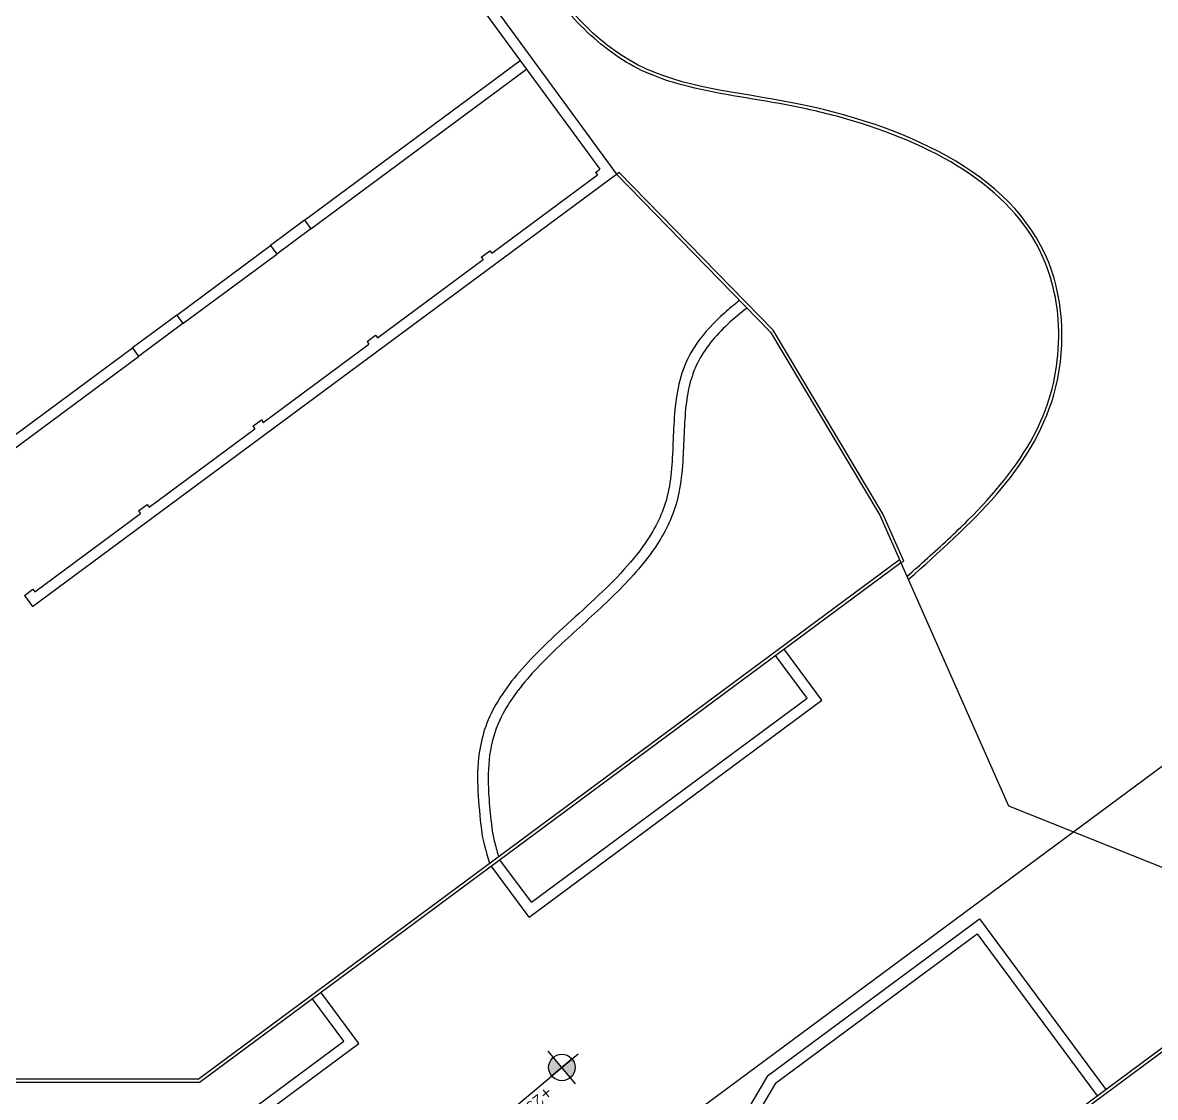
# Model space of a CAD drawing. Header units: millimetres. Extents: x 55520 to 96084, y -58491 to -49645.
# Drawn here: x 59578.8 to 59632.2, y -58252.5 to -58201.9 of the extents above; entities that cross this region are included whole.
import ezdxf
from ezdxf.enums import TextEntityAlignment as Align

# ---------------------------------------------------------------- set-up
doc = ezdxf.new("R2010")
doc.units = ezdxf.units.MM
for name, color, linetype in [('Alvenaria Vista', 40, 'Continuous'), ('ARQ-COTAS', 1, 'Continuous'), ('ARQ-SÍMBOLOS', 2, 'Continuous'), ('ARQ-TEXTO2', 2, 'Continuous'), ('Cinza', 9, 'Continuous'), ('Curvas de Nível', 10, 'Continuous'), ('Linha Fina', 100, 'Continuous')]:
    doc.layers.add(name, color=color, linetype=linetype)
doc.styles.add('ROMANS', font='romans.shx')

# ---------------------------------------------------------------- blocks, each defined once
blk = doc.blocks.new('Nível_Planta')
at = {"layer": 'ARQ-SÍMBOLOS', "ltscale": 0.1}
h = blk.add_hatch(color=1, dxfattribs=at)
h.dxf.hatch_style = 1
h.paths.add_polyline_path([(-0.25, 0), (0, 0), (0, 0.25, 0.414214)])
h.paths.add_polyline_path([(0.25, 0), (0, 0), (0, -0.25, 0.414214)])
at = {"layer": 'ARQ-SÍMBOLOS', "color": 1}
for p, q in [((0, 0.4), (0, -0.4)), ((1.535, 0), (-0.4, 0))]:
    blk.add_line(p, q, dxfattribs=at)
at = {"layer": 'ARQ-SÍMBOLOS', "color": 1, "ltscale": 0.1}
blk.add_line((-0.25, 0), (0.25, 0), dxfattribs=at)
at = {"layer": 'ARQ-SÍMBOLOS', "color": 1}
blk.add_circle((0, 0), 0.25, dxfattribs=at)
at = {"layer": 'ARQ-TEXTO2', "style": 'ROMANS'}
blk.add_attdef('NIVEL-ACABADO', text='', height=0.2, dxfattribs=at).set_placement((0.432, 0.034), align=Align.BOTTOM_LEFT)

msp = doc.modelspace()

# ---------------------------------------------------------------- linework, layer by layer
at = {"layer": 'Alvenaria Vista'}
for p, q in [((59581.033, -58174.704), (59605.991, -58208.781)), ((59581.436, -58174.409), (59606.777, -58209.008)), ((59592.073, -58211.187), (59602.239, -58203.658)), ((59592.369, -58211.59), (59602.534, -58204.061)), ((59579.253, -58229.393), (59606.777, -58209.008)), ((59605.79, -58208.93), (59605.991, -58208.781)), ((59605.79, -58208.93), (59605.879, -58209.051)), ((59600.896, -58212.741), (59605.879, -58209.051)), ((59592.073, -58211.187), (59592.369, -58211.59)), ((59586.046, -58215.651), (59590.466, -58212.377)), ((59586.342, -58216.054), (59590.761, -58212.781)), ((59590.466, -58212.377), (59590.761, -58212.781)), ((59600.406, -58212.917), (59600.808, -58212.62)), ((59600.808, -58212.62), (59600.896, -58212.741)), ((59595.512, -58216.728), (59600.495, -58213.038)), ((59600.406, -58212.917), (59600.495, -58213.038)), ((59586.046, -58215.651), (59586.342, -58216.054)), ((59590.128, -58220.716), (59595.11, -58217.026)), ((59595.022, -58216.905), (59595.424, -58216.607)), ((59595.022, -58216.905), (59595.11, -58217.026)), ((59595.424, -58216.607), (59595.512, -58216.728)), ((59564.534, -58231.584), (59583.957, -58217.198)), ((59583.957, -58217.198), (59584.252, -58217.602)), ((59564.829, -58231.987), (59584.252, -58217.602)), ((59589.638, -58220.893), (59590.039, -58220.595)), ((59590.039, -58220.595), (59590.128, -58220.716)), ((59584.744, -58224.704), (59589.726, -58221.014)), ((59589.638, -58220.893), (59589.726, -58221.014)), ((59579.36, -58228.692), (59584.342, -58225.002)), ((59584.253, -58224.88), (59584.655, -58224.583)), ((59584.253, -58224.88), (59584.342, -58225.002)), ((59584.655, -58224.583), (59584.744, -58224.704)), ((59587.056, -58251.663), (59620.117, -58227.177)), ((59620.117, -58227.177), (59620.179, -58227.318)), ((59578.869, -58228.868), (59579.271, -58228.571)), ((59579.271, -58228.571), (59579.36, -58228.692)), ((59578.869, -58228.868), (59579.253, -58229.393)), ((59595.636, -58277.663), (59640.119, -58244.717)), ((59587.056, -58251.663), (59566.225, -58251.663))]:
    msp.add_line(p, q, dxfattribs=at)
at = {"layer": 'Alvenaria Vista', "color": 1}
for p, q in [((59616.46, -58233.806), (59614.674, -58231.395)), ((59615.761, -58233.701), (59614.273, -58231.692)), ((59602.663, -58244.024), (59616.46, -58233.806)), ((59602.767, -58243.325), (59615.761, -58233.701)), ((59602.663, -58244.024), (59600.877, -58241.613)), ((59602.767, -58243.325), (59601.279, -58241.316)), ((59613.898, -58251.507), (59623.886, -58244.109)), ((59623.886, -58244.109), (59629.838, -58252.145)), ((59614.276, -58251.849), (59623.782, -58244.809)), ((59623.782, -58244.809), (59629.436, -58252.443)), ((59593.928, -58249.872), (59592.44, -58247.863)), ((59594.627, -58249.976), (59592.841, -58247.565)), ((59587.931, -58254.313), (59593.928, -58249.872)), ((59588.096, -58254.813), (59594.627, -58249.976)), ((59613.898, -58251.507), (59604.593, -58267.109)), ((59614.276, -58251.849), (59604.971, -58267.451))]:
    msp.add_line(p, q, dxfattribs=at)
at = {"layer": 'Alvenaria Vista'}
msp.add_open_spline([(59423.514, -58311.52), (59463.082, -58259.782), (59502.65, -58208.044), (59542.218, -58156.306), (59549.466, -58148.997), (59556.714, -58141.688), (59563.963, -58134.379), (59574.888, -58128.113), (59585.813, -58121.848), (59596.738, -58115.583), (59607.709, -58116.358), (59618.68, -58117.133), (59629.651, -58117.909), (59666.163, -58161.681), (59702.675, -58205.453), (59739.187, -58249.224), (59752.038, -58263.689), (59764.89, -58278.154), (59777.742, -58292.618)], degree=3, knots=[20.322416, 20.322416, 20.322416, 20.322416, 21.305376, 21.305376, 21.305376, 22.305376, 22.305376, 22.305376, 23.305376, 23.305376, 23.305376, 24.305376, 24.305376, 24.305376, 25.305376, 25.305376, 25.305376, 25.593369, 25.593369, 25.593369, 25.593369], dxfattribs=at)
at = {"layer": 'ARQ-COTAS'}
msp.add_lwpolyline([(59508.236, -58322.474), (59511.318, -58326.635), (59697.861, -58188.475), (59694.779, -58184.314)], dxfattribs=at)
at = {"layer": 'Cinza'}
for p, q in [((59606.777, -58209.008), (59606.892, -58208.911)), ((59620.179, -58227.318), (59620.316, -58227.257))]:
    msp.add_line(p, q, dxfattribs=at)
msp.add_lwpolyline([(59620.316, -58227.257), (59619.326, -58225.019), (59614.165, -58216.37), (59606.892, -58208.911)], dxfattribs=at)
for points, knots in [([(59620.532, -58228.115), (59623.46, -58225.52), (59628.064, -58221.44), (59627.778, -58209.834), (59617.265, -58205.464), (59605.022, -58204.621), (59599.565, -58192.328), (59593.575, -58183.68), (59588.952, -58174.748), (59584.057, -58175.172), (59582.227, -58175.488)], [0, 0, 0, 0, 11.083991, 17.426146, 31.802342, 39.514525, 54.071181, 65.075007, 74.264099, 79.435321, 79.435321, 79.435321, 79.435321]), ([(59620.468, -58227.971), (59620.79, -58227.685), (59621.112, -58227.4), (59622.092, -58226.52), (59622.741, -58225.921), (59624.582, -58224.08), (59625.667, -58222.792), (59626.767, -58220.734), (59627.04, -58220.082), (59627.634, -58218.02), (59627.732, -58216.496), (59627.403, -58214.418), (59627.235, -58213.79), (59626.313, -58211.498), (59625.053, -58210.125), (59621.869, -58207.929), (59619.947, -58207.108), (59617.111, -58206.259), (59616.255, -58206.047), (59613.708, -58205.519), (59612.036, -58205.325), (59609.806, -58204.805), (59609.154, -58204.617), (59608.019, -58204.164), (59607.525, -58203.916), (59606.588, -58203.325), (59606.143, -58202.985), (59604.867, -58201.855), (59604.097, -58200.956), (59602.328, -58198.519), (59601.394, -58196.88), (59599.909, -58194.158), (59599.335, -58193.072), (59597.009, -58188.934), (59595.222, -58186.321), (59592.91, -58182.411), (59592.439, -58181.574), (59591.463, -58179.928), (59590.956, -58179.121), (59589.986, -58177.832), (59589.538, -58177.317), (59588.6, -58176.464), (59588.114, -58176.119), (59587.042, -58175.609), (59586.449, -58175.459), (59585.178, -58175.33), (59584.503, -58175.348), (59583.298, -58175.468), (59582.778, -58175.545), (59582.252, -58175.636)], [0.045134, 0.045134, 0.045134, 0.045134, 1.264257, 1.264257, 3.792772, 3.792772, 8.8498, 8.8498, 11.053605, 11.053605, 15.461214, 15.461214, 17.458397, 17.458397, 23.257917, 23.257917, 29.057437, 29.057437, 31.512365, 31.512365, 36.42222, 36.42222, 38.540833, 38.540833, 40.28934, 40.28934, 42.037847, 42.037847, 45.534861, 45.534861, 50.691379, 50.691379, 54.119792, 54.119792, 64.500717, 64.500717, 67.149564, 67.149564, 69.798411, 69.798411, 71.85844, 71.85844, 73.825345, 73.825345, 75.883751, 75.883751, 77.942156, 77.942156, 79.435321, 79.435321, 79.435321, 79.435321]), ([(59612.58, -58214.959), (59612.333, -58215.152), (59612.093, -58215.35), (59611.376, -58215.991), (59610.934, -58216.46), (59610.304, -58217.366), (59610.08, -58217.781), (59609.755, -58218.671), (59609.656, -58219.133), (59609.461, -58220.525), (59609.461, -58221.473), (59609.383, -58222.833), (59609.344, -58223.278), (59609.206, -58224.088), (59609.111, -58224.452), (59608.848, -58225.16), (59608.683, -58225.503), (59607.906, -58226.842), (59607.06, -58227.773), (59605.166, -58229.599), (59604.117, -58230.494), (59602.402, -58232.198), (59601.702, -58232.989), (59600.954, -58234.235), (59600.762, -58234.627), (59600.469, -58235.442), (59600.369, -58235.861), (59600.139, -58237.474), (59600.274, -58238.714), (59600.458, -58240.348), (59600.631, -58240.937), (59600.788, -58241.493)], [2.402052, 2.402052, 2.402052, 2.402052, 3.271939, 3.271939, 5.117462, 5.117462, 6.476071, 6.476071, 7.834681, 7.834681, 10.518018, 10.518018, 11.884931, 11.884931, 13.144324, 13.144324, 14.403716, 14.403716, 18.185083, 18.185083, 21.966451, 21.966451, 25.006111, 25.006111, 26.319563, 26.319563, 27.633015, 27.633015, 31.292337, 31.292337, 32.632134, 32.632134, 32.632134, 32.632134]), ([(59612.931, -58215.319), (59612.916, -58215.331), (59612.902, -58215.342), (59612.887, -58215.353), (59612.628, -58215.555), (59612.379, -58215.762), (59611.535, -58216.527), (59611.019, -58217.121), (59610.488, -58218.113), (59610.355, -58218.451), (59610.161, -58219.162), (59610.098, -58219.535), (59609.955, -58220.776), (59609.956, -58221.683), (59609.866, -58223.066), (59609.817, -58223.555), (59609.64, -58224.418), (59609.526, -58224.795), (59609.231, -58225.523), (59609.052, -58225.873), (59608.372, -58227.001), (59607.758, -58227.729), (59606.399, -58229.132), (59605.65, -58229.806), (59604.172, -58231.156), (59603.443, -58231.833), (59602.175, -58233.236), (59601.636, -58233.963), (59601.033, -58235.268), (59600.877, -58235.819), (59600.72, -58236.966), (59600.716, -58237.566), (59600.773, -58238.598), (59600.814, -58239.023), (59600.872, -58239.555), (59600.884, -58239.661), (59600.907, -58239.864), (59600.916, -58239.943), (59600.949, -58240.133), (59600.971, -58240.238), (59601.049, -58240.568), (59601.116, -58240.812), (59601.196, -58241.098), (59601.207, -58241.136), (59601.218, -58241.175)], [2.349169, 2.349169, 2.349169, 2.349169, 2.402052, 2.402052, 2.402052, 3.342768, 3.342768, 5.770433, 5.770433, 6.927579, 6.927579, 8.084726, 8.084726, 10.681359, 10.681359, 12.131173, 12.131173, 13.341343, 13.341343, 14.551512, 14.551512, 17.356045, 17.356045, 20.160577, 20.160577, 22.96511, 22.96511, 25.769643, 25.769643, 27.671255, 27.671255, 29.572868, 29.572868, 30.879203, 30.879203, 31.202935, 31.202935, 31.500871, 31.500871, 31.798807, 31.798807, 32.39468, 32.39468, 32.486574, 32.486574, 32.486574, 32.486574])]:
    msp.add_open_spline(points, degree=3, knots=knots, dxfattribs=at)
at = {"layer": 'Curvas de Nível'}
msp.add_line((59614.045, -58216.462), (59619.192, -58225.088), dxfattribs=at)
for points in [[(59614.045, -58216.462), (59606.777, -58209.008)], [(59619.192, -58225.088), (59625.254, -58238.785), (59651.161, -58249.124), (59666.808, -58251.426), (59691.848, -58242.289), (59710.88, -58235.998), (59731.966, -58235.89)]]:
    msp.add_lwpolyline(points, dxfattribs=at)
at = {"layer": 'Linha Fina'}
for p, q in [((59592.073, -58211.187), (59590.466, -58212.377)), ((59592.369, -58211.59), (59590.761, -58212.781)), ((59586.046, -58215.651), (59583.957, -58217.198)), ((59586.342, -58216.054), (59584.252, -58217.602)), ((59587.106, -58251.813), (59620.179, -58227.318)), ((59595.586, -58277.513), (59639.955, -58244.652)), ((59587.106, -58251.813), (59566.335, -58251.813))]:
    msp.add_line(p, q, dxfattribs=at)

# ---------------------------------------------------------------- block references
at = {"layer": 'ARQ-SÍMBOLOS', "xscale": 2.500000000000001, "yscale": 2.500000000000001, "zscale": 2.500000000000001, "rotation": 220.0749756908851}
msp.add_blockref('Nível_Planta', (59604.204, -58251.107), dxfattribs=at).add_auto_attribs({'NIVEL-ACABADO': '+25.00'})

doc.saveas('drawing.dxf')
